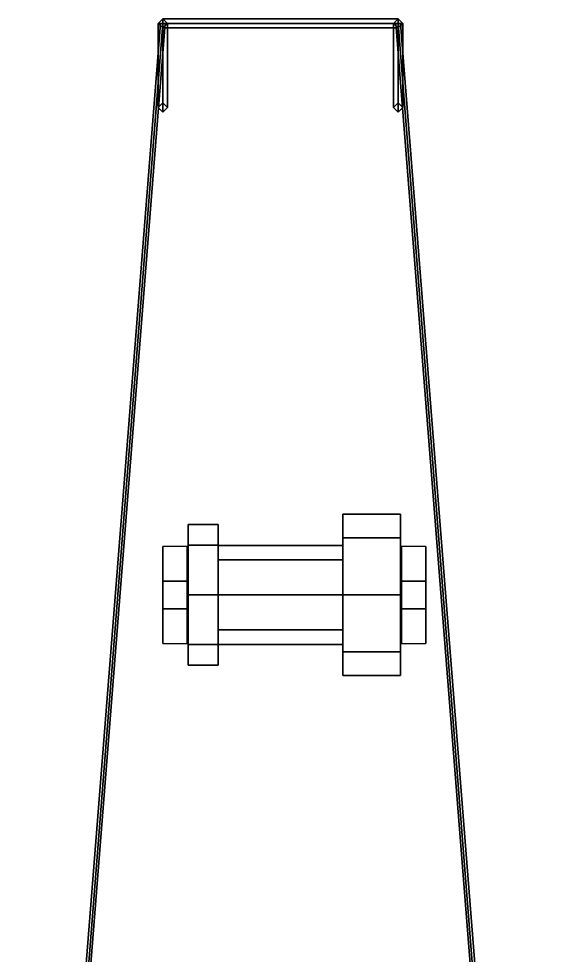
# Model space of a CAD drawing. Extents: x -4 to 4, y -35.9 to 36.
# Drawn here: x -2.27 to 2.27, y 27.83 to 35.96 of the extents above; entities that cross this region are included whole.
import ezdxf

# ---------------------------------------------------------------- set-up
doc = ezdxf.new("R2010")
doc.units = 0
doc.layers.add('SUPERSTRUCTURE', color=3, linetype='CONTINUOUS')

msp = doc.modelspace()

# ---------------------------------------------------------------- linework, layer by layer
at = {"layer": 'SUPERSTRUCTURE'}
for points in [[(1.06, 35.92, 5.76), (1.02, 35.96, 5.72), (-1.02, 35.96, 5.72), (-1.06, 35.92, 5.76)], [(-1.02, 35.23, 3.11), (-1.06, 35.19, 3.11), (-1.06, 35.92, 5.68), (-1.02, 35.96, 5.68)], [(-1.02, 35.96, 5.68), (-1.06, 35.92, 5.68), (-1.06, 35.92, 5.76), (-1.02, 35.96, 5.72)], [(1.02, 35.96, 5.72), (0.98, 35.92, 5.68), (-0.98, 35.92, 5.68), (-1.02, 35.96, 5.72)], [(-0.98, 35.19, 3.11), (-1.02, 35.23, 3.11), (-1.02, 35.96, 5.68), (-0.98, 35.92, 5.68)], [(-0.98, 35.92, 5.68), (-1.02, 35.96, 5.68), (-1.02, 35.96, 5.72), (-0.98, 35.92, 5.68)], [(1.02, 35.23, 3.11), (0.98, 35.19, 3.11), (0.98, 35.92, 5.68), (1.02, 35.96, 5.68)], [(1.02, 35.96, 5.68), (0.98, 35.92, 5.68), (0.98, 35.92, 5.68), (1.02, 35.96, 5.72)], [(1.06, 35.19, 3.11), (1.02, 35.23, 3.11), (1.02, 35.96, 5.68), (1.06, 35.92, 5.68)], [(1.06, 35.92, 5.68), (1.02, 35.96, 5.68), (1.02, 35.96, 5.72), (1.06, 35.92, 5.76)], [(-1.02, 35.92, 5.76), (-1.04, 35.92, 5.74), (-2.27, 20.37, 13.3), (-2.25, 20.32, 13.35)], [(-1.04, 35.92, 5.74), (-1.02, 35.92, 5.72), (-2.25, 20.32, 13.25), (-2.27, 20.37, 13.3)], [(-1, 35.92, 5.74), (-1.02, 35.92, 5.76), (-2.25, 20.32, 13.35), (-2.23, 20.37, 13.3)], [(-1.02, 35.92, 5.72), (-1, 35.92, 5.74), (-2.23, 20.37, 13.3), (-2.25, 20.32, 13.25)], [(1.02, 35.88, 5.72), (1.06, 35.92, 5.76), (-1.06, 35.92, 5.76), (-1.02, 35.88, 5.72)], [(-1.06, 35.19, 3.11), (-1.02, 35.15, 3.11), (-1.02, 35.88, 5.68), (-1.06, 35.92, 5.68)], [(-1.06, 35.92, 5.68), (-1.02, 35.88, 5.68), (-1.02, 35.88, 5.72), (-1.06, 35.92, 5.76)], [(0.98, 35.92, 5.68), (1.02, 35.88, 5.72), (-1.02, 35.88, 5.72), (-0.98, 35.92, 5.68)], [(-1.02, 35.15, 3.11), (-0.98, 35.19, 3.11), (-0.98, 35.92, 5.68), (-1.02, 35.88, 5.68)], [(-1.02, 35.88, 5.68), (-0.98, 35.92, 5.68), (-0.98, 35.92, 5.68), (-1.02, 35.88, 5.72)], [(0.98, 35.19, 3.11), (1.02, 35.15, 3.11), (1.02, 35.88, 5.68), (0.98, 35.92, 5.68)], [(0.98, 35.92, 5.68), (1.02, 35.88, 5.68), (1.02, 35.88, 5.72), (0.98, 35.92, 5.68)], [(1.02, 35.92, 5.76), (1, 35.92, 5.74), (2.23, 20.37, 13.3), (2.25, 20.32, 13.35)], [(1, 35.92, 5.74), (1.02, 35.92, 5.72), (2.25, 20.32, 13.25), (2.23, 20.37, 13.3)], [(1.02, 35.15, 3.11), (1.06, 35.19, 3.11), (1.06, 35.92, 5.68), (1.02, 35.88, 5.68)], [(1.02, 35.88, 5.68), (1.06, 35.92, 5.68), (1.06, 35.92, 5.76), (1.02, 35.88, 5.72)], [(1.04, 35.92, 5.74), (1.02, 35.92, 5.76), (2.25, 20.32, 13.35), (2.27, 20.37, 13.3)], [(1.02, 35.92, 5.72), (1.04, 35.92, 5.74), (2.27, 20.37, 13.3), (2.25, 20.32, 13.25)], [(1.04, 31.455, 4.265), (1.04, 31.66, 3.77), (0.54, 31.66, 3.77), (0.54, 31.455, 4.265)], [(1.04, 31.66, 3.77), (1.04, 31.455, 3.275), (0.54, 31.455, 3.275), (0.54, 31.66, 3.77)], [(0.54, 31.455, 4.265), (0.54, 31.66, 3.77), (0.54, 31.39, 3.77), (0.54, 31.2641, 4.0741)], [(0.54, 31.66, 3.77), (0.54, 31.455, 3.275), (0.54, 31.2641, 3.4659), (0.54, 31.39, 3.77)], [(1.04, 30.465, 4.265), (1.04, 31.66, 3.77), (1.04, 31.455, 4.265), (1.04, 30.96, 4.47)], [(1.04, 30.26, 3.77), (1.04, 31.455, 3.275), (1.04, 31.66, 3.77), (1.04, 30.465, 4.265)], [(-0.54, 31.3913, 4.2013), (-0.54, 31.57, 3.77), (-0.8, 31.57, 3.77), (-0.8, 31.3913, 4.2013)], [(-0.54, 31.57, 3.77), (-0.54, 31.3913, 3.3387), (-0.8, 31.3913, 3.3387), (-0.8, 31.57, 3.77)], [(-0.8, 30.96, 4.38), (-0.8, 31.3913, 4.2013), (-0.8, 31.57, 3.77), (-0.8, 30.5287, 4.2013)], [(-0.8, 30.5287, 4.2013), (-0.8, 31.57, 3.77), (-0.8, 31.3913, 3.3387), (-0.8, 30.35, 3.77)], [(-0.54, 31.2641, 4.0741), (-0.54, 31.39, 3.77), (-0.54, 31.57, 3.77), (-0.54, 31.3913, 4.2013)], [(-0.54, 31.39, 3.77), (-0.54, 31.2641, 3.4659), (-0.54, 31.3913, 3.3387), (-0.54, 31.57, 3.77)], [(1.04, 30.96, 4.47), (1.04, 31.455, 4.265), (0.54, 31.455, 4.265), (0.54, 30.96, 4.47)], [(1.04, 31.455, 3.275), (1.04, 30.96, 3.07), (0.54, 30.96, 3.07), (0.54, 31.455, 3.275)], [(0.54, 30.96, 4.47), (0.54, 31.455, 4.265), (0.54, 31.2641, 4.0741), (0.54, 30.96, 4.2)], [(0.54, 31.455, 3.275), (0.54, 30.96, 3.07), (0.54, 30.96, 3.34), (0.54, 31.2641, 3.4659)], [(1.04, 30.465, 3.275), (1.04, 30.96, 3.07), (1.04, 31.455, 3.275), (1.04, 30.26, 3.77)], [(-1.02, 31.38, 3.11), (-1.02, 30.54, 3.11), (-1.02, 30.84, 3.91), (-1.02, 31.08, 3.91)], [(-0.81, 31.08, 3.91), (-0.81, 31.38, 3.11), (-1.02, 31.38, 3.11), (-1.02, 31.08, 3.91)], [(-0.81, 30.84, 3.91), (-0.81, 30.54, 3.11), (-0.81, 31.38, 3.11), (-0.81, 31.08, 3.91)], [(-0.54, 30.96, 4.38), (-0.54, 31.3913, 4.2013), (-0.8, 31.3913, 4.2013), (-0.8, 30.96, 4.38)], [(-0.54, 31.3913, 3.3387), (-0.54, 30.96, 3.16), (-0.8, 30.96, 3.16), (-0.8, 31.3913, 3.3387)], [(-0.8, 30.35, 3.77), (-0.8, 31.3913, 3.3387), (-0.8, 30.96, 3.16), (-0.8, 30.5287, 3.3387)], [(-0.54, 30.96, 4.2), (-0.54, 31.2641, 4.0741), (-0.54, 31.3913, 4.2013), (-0.54, 30.96, 4.38)], [(-0.54, 31.2641, 3.4659), (-0.54, 30.96, 3.34), (-0.54, 30.96, 3.16), (-0.54, 31.3913, 3.3387)], [(0.54, 31.2641, 4.0741), (0.54, 31.39, 3.77), (-0.54, 31.39, 3.77), (-0.54, 31.2641, 4.0741)], [(0.54, 31.39, 3.77), (0.54, 31.2641, 3.4659), (-0.54, 31.2641, 3.4659), (-0.54, 31.39, 3.77)], [(1.05, 31.38, 3.11), (1.05, 30.54, 3.11), (1.05, 30.84, 3.91), (1.05, 31.08, 3.91)], [(1.26, 31.08, 3.91), (1.26, 31.38, 3.11), (1.05, 31.38, 3.11), (1.05, 31.08, 3.91)], [(1.26, 30.84, 3.91), (1.26, 30.54, 3.11), (1.26, 31.38, 3.11), (1.26, 31.08, 3.91)], [(0.54, 30.96, 4.2), (0.54, 31.2641, 4.0741), (-0.54, 31.2641, 4.0741), (-0.54, 30.96, 4.2)], [(0.54, 31.2641, 3.4659), (0.54, 30.96, 3.34), (-0.54, 30.96, 3.34), (-0.54, 31.2641, 3.4659)], [(-1.02, 31.08, 3.91), (-1.02, 30.84, 3.91), (-0.81, 30.84, 3.91), (-0.81, 31.08, 3.91)], [(1.05, 31.08, 3.91), (1.05, 30.84, 3.91), (1.26, 30.84, 3.91), (1.26, 31.08, 3.91)], [(-0.54, 30.5287, 4.2013), (-0.54, 30.96, 4.38), (-0.8, 30.96, 4.38), (-0.8, 30.5287, 4.2013)], [(-0.54, 30.96, 3.16), (-0.54, 30.5287, 3.3387), (-0.8, 30.5287, 3.3387), (-0.8, 30.96, 3.16)], [(0.54, 30.6559, 4.0741), (0.54, 30.96, 4.2), (-0.54, 30.96, 4.2), (-0.54, 30.6559, 4.0741)], [(0.54, 30.96, 3.34), (0.54, 30.6559, 3.4659), (-0.54, 30.6559, 3.4659), (-0.54, 30.96, 3.34)], [(-0.54, 30.96, 3.34), (-0.54, 30.6559, 3.4659), (-0.54, 30.5287, 3.3387), (-0.54, 30.96, 3.16)], [(-0.54, 30.6559, 4.0741), (-0.54, 30.96, 4.2), (-0.54, 30.96, 4.38), (-0.54, 30.5287, 4.2013)], [(1.04, 30.465, 4.265), (1.04, 30.96, 4.47), (0.54, 30.96, 4.47), (0.54, 30.465, 4.265)], [(1.04, 30.96, 3.07), (1.04, 30.465, 3.275), (0.54, 30.465, 3.275), (0.54, 30.96, 3.07)], [(0.54, 30.96, 3.07), (0.54, 30.465, 3.275), (0.54, 30.6559, 3.4659), (0.54, 30.96, 3.34)], [(0.54, 30.465, 4.265), (0.54, 30.96, 4.47), (0.54, 30.96, 4.2), (0.54, 30.6559, 4.0741)], [(-1.02, 30.84, 3.91), (-1.02, 30.54, 3.11), (-0.81, 30.54, 3.11), (-0.81, 30.84, 3.91)], [(1.05, 30.84, 3.91), (1.05, 30.54, 3.11), (1.26, 30.54, 3.11), (1.26, 30.84, 3.91)], [(0.54, 30.53, 3.77), (0.54, 30.6559, 4.0741), (-0.54, 30.6559, 4.0741), (-0.54, 30.53, 3.77)], [(0.54, 30.6559, 3.4659), (0.54, 30.53, 3.77), (-0.54, 30.53, 3.77), (-0.54, 30.6559, 3.4659)], [(-0.54, 30.6559, 3.4659), (-0.54, 30.53, 3.77), (-0.54, 30.35, 3.77), (-0.54, 30.5287, 3.3387)], [(-0.54, 30.53, 3.77), (-0.54, 30.6559, 4.0741), (-0.54, 30.5287, 4.2013), (-0.54, 30.35, 3.77)], [(0.54, 30.465, 3.275), (0.54, 30.26, 3.77), (0.54, 30.53, 3.77), (0.54, 30.6559, 3.4659)], [(0.54, 30.26, 3.77), (0.54, 30.465, 4.265), (0.54, 30.6559, 4.0741), (0.54, 30.53, 3.77)], [(-0.54, 30.35, 3.77), (-0.54, 30.5287, 4.2013), (-0.8, 30.5287, 4.2013), (-0.8, 30.35, 3.77)], [(-0.54, 30.5287, 3.3387), (-0.54, 30.35, 3.77), (-0.8, 30.35, 3.77), (-0.8, 30.5287, 3.3387)], [(1.04, 30.26, 3.77), (1.04, 30.465, 4.265), (0.54, 30.465, 4.265), (0.54, 30.26, 3.77)], [(1.04, 30.465, 3.275), (1.04, 30.26, 3.77), (0.54, 30.26, 3.77), (0.54, 30.465, 3.275)]]:
    msp.add_3dface(points, dxfattribs=at)

doc.saveas('drawing.dxf')
